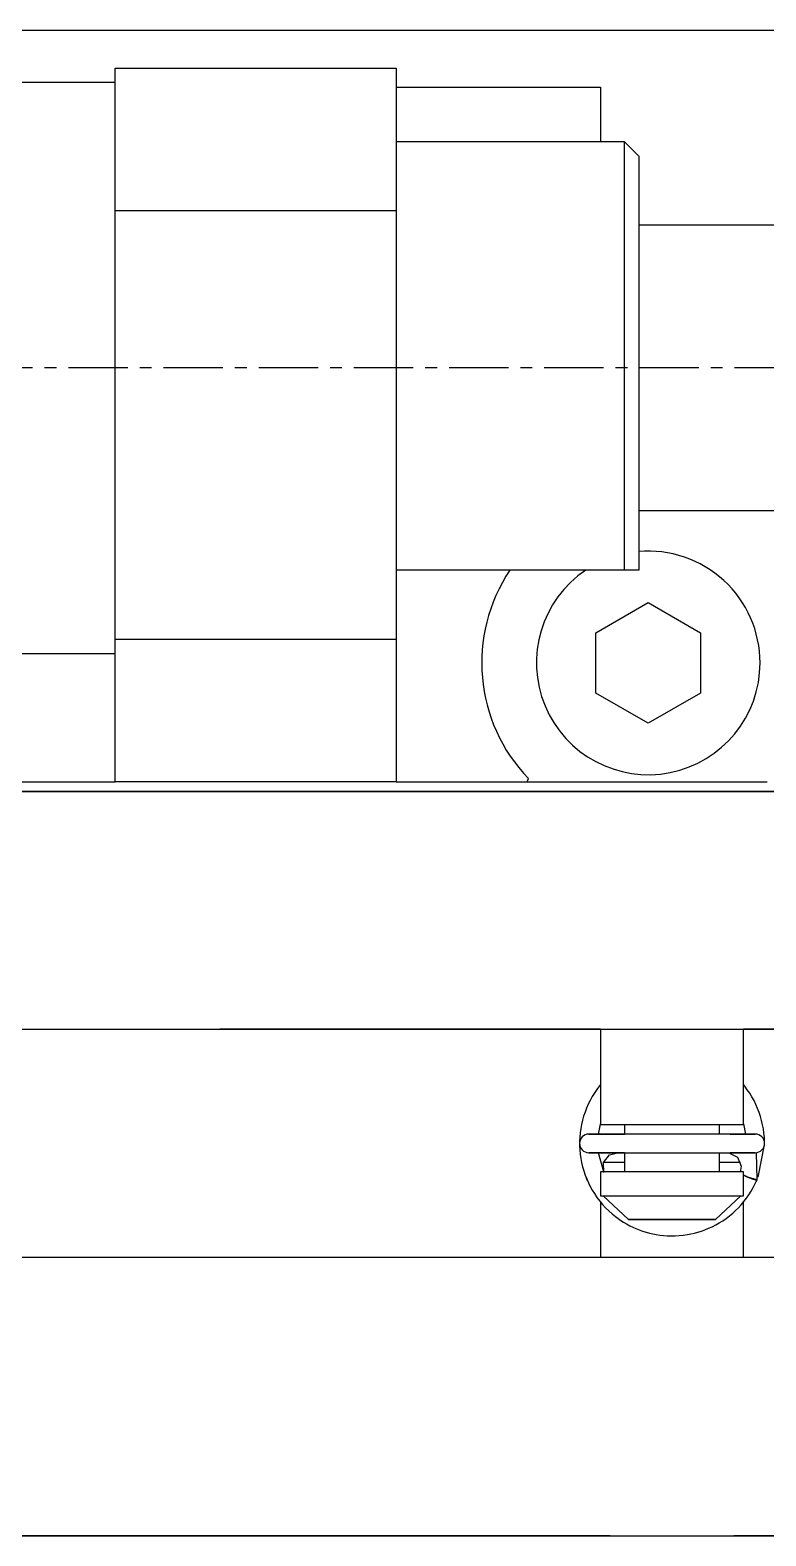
# Model space of a CAD drawing. Extents: x 404 to 656, y 81 to 248.
# Drawn here: x 450.72 to 466.19, y 131.31 to 162.96 of the extents above; entities that cross this region are included whole.
import ezdxf

# ---------------------------------------------------------------- set-up
doc = ezdxf.new("R2010")
doc.units = 0
doc.linetypes.add('CENTER', pattern=[2, 1.25, -0.25, 0.25, -0.25])
doc.layers.get('0').update_dxf_attribs({"linetype": 'CONTINUOUS'})
doc.layers.add('CENTER', color=1, linetype='CENTER')

msp = doc.modelspace()

# ---------------------------------------------------------------- linework, layer by layer
at = {"color": 7, "linetype": 'CONTINUOUS'}
for p, q in [((423.213, 162.957), (482.213, 162.957)), ((452.513, 162.157), (458.413, 162.157)), ((452.513, 159.157), (452.513, 162.157)), ((458.413, 162.157), (458.413, 159.157)), ((452.513, 161.857), (449.013, 161.857)), ((458.413, 161.757), (462.713, 161.757)), ((462.713, 161.757), (462.713, 160.607)), ((463.213, 160.607), (458.413, 160.607)), ((463.513, 160.307), (463.213, 160.607)), ((463.213, 151.607), (463.213, 160.607)), ((463.513, 160.307), (463.513, 151.607)), ((458.413, 159.157), (452.513, 159.157)), ((452.513, 150.157), (452.513, 159.157)), ((458.413, 159.157), (458.413, 150.157)), ((472.513, 158.857), (463.513, 158.857)), ((463.513, 152.857), (472.513, 152.857)), ((463.213, 151.607), (458.413, 151.607)), ((463.513, 151.607), (463.213, 151.607)), ((462.613, 150.292), (463.713, 150.927)), ((463.713, 150.927), (464.813, 150.292)), ((452.513, 147.157), (452.513, 150.157)), ((452.513, 150.157), (458.413, 150.157)), ((458.413, 150.157), (458.413, 147.157)), ((462.613, 149.022), (462.613, 150.292)), ((464.813, 150.292), (464.813, 149.022)), ((449.013, 149.857), (452.513, 149.857)), ((463.713, 148.387), (462.613, 149.022)), ((464.813, 149.022), (463.713, 148.387)), ((461.165, 147.157), (461.194, 147.226)), ((482.213, 146.957), (423.213, 146.957)), ((423.213, 146.957), (482.213, 146.957)), ((449.76, 147.157), (452.513, 147.157)), ((458.413, 147.157), (452.513, 147.157)), ((458.413, 147.157), (461.165, 147.157)), ((461.165, 147.157), (466.213, 147.157)), ((431.513, 141.957), (473.913, 141.957)), ((462.713, 141.957), (454.713, 141.957)), ((462.713, 141.957), (462.713, 139.957)), ((465.713, 139.957), (465.713, 141.957)), ((467.213, 141.957), (465.713, 141.957)), ((462.536, 140.541), (462.492, 140.462)), ((462.591, 140.628), (462.536, 140.541)), ((462.65, 140.712), (462.591, 140.628)), ((462.713, 140.793), (462.65, 140.712)), ((465.741, 140.758), (465.713, 140.793)), ((465.795, 140.686), (465.741, 140.758)), ((465.846, 140.612), (465.795, 140.686)), ((465.893, 140.535), (465.846, 140.612)), ((465.936, 140.456), (465.893, 140.535)), ((462.384, 140.215), (462.355, 140.13)), ((462.416, 140.299), (462.384, 140.215)), ((462.452, 140.382), (462.416, 140.299)), ((462.492, 140.462), (462.452, 140.382)), ((465.976, 140.375), (465.936, 140.456)), ((466.012, 140.293), (465.976, 140.375)), ((466.044, 140.209), (466.012, 140.293)), ((462.31, 139.956), (462.294, 139.867)), ((462.331, 140.043), (462.31, 139.956)), ((462.355, 140.13), (462.331, 140.043)), ((462.669, 139.752), (462.709, 139.958)), ((462.709, 139.958), (462.713, 139.971)), ((462.713, 139.957), (465.713, 139.957)), ((462.713, 139.957), (463.213, 139.957)), ((463.213, 139.957), (465.213, 139.957)), ((463.213, 139.957), (463.213, 139.752)), ((463.213, 139.957), (465.213, 139.957)), ((465.213, 139.957), (465.713, 139.957)), ((465.213, 139.752), (465.213, 139.957)), ((465.713, 139.969), (465.756, 139.752)), ((466.072, 140.123), (466.044, 140.209)), ((466.096, 140.036), (466.072, 140.123)), ((466.117, 139.949), (466.096, 140.036)), ((466.133, 139.86), (466.117, 139.949)), ((462.274, 139.688), (462.269, 139.599)), ((462.269, 139.599), (462.269, 139.583)), ((462.282, 139.778), (462.274, 139.688)), ((462.294, 139.867), (462.282, 139.778)), ((462.463, 139.752), (463.213, 139.752)), ((465.963, 139.752), (462.463, 139.752)), ((465.437, 139.752), (465.963, 139.752)), ((466.145, 139.771), (466.133, 139.86)), ((466.153, 139.681), (466.145, 139.771)), ((466.156, 139.591), (466.153, 139.681)), ((466.156, 139.582), (466.156, 139.591)), ((462.269, 139.531), (462.269, 139.509)), ((462.269, 139.509), (462.274, 139.419)), ((462.274, 139.419), (462.282, 139.329)), ((462.282, 139.329), (462.295, 139.24)), ((462.463, 139.362), (465.963, 139.362)), ((463.213, 139.362), (462.463, 139.362)), ((462.777, 138.957), (462.669, 139.362)), ((462.773, 139.153), (462.901, 139.316)), ((462.901, 139.316), (463.064, 139.362)), ((463.213, 139.362), (463.213, 138.957)), ((465.213, 138.957), (465.213, 139.362)), ((465.404, 139.362), (465.587, 139.268)), ((465.963, 139.362), (465.437, 139.362)), ((465.587, 139.268), (465.667, 139.078)), ((466.003, 138.797), (465.988, 139.364)), ((466.023, 138.849), (466.156, 139.529)), ((462.295, 139.24), (462.312, 139.152)), ((462.312, 139.152), (462.333, 139.064)), ((462.333, 139.064), (462.358, 138.978)), ((462.358, 138.978), (462.386, 138.892)), ((462.713, 138.957), (462.713, 138.457)), ((465.713, 138.957), (462.713, 138.957)), ((462.783, 138.946), (462.773, 139.153)), ((463.213, 139.157), (462.774, 139.157)), ((465.653, 139.157), (465.213, 139.157)), ((465.667, 139.078), (465.644, 138.949)), ((465.713, 138.457), (465.713, 138.957)), ((462.386, 138.892), (462.419, 138.81)), ((462.402, 138.852), (462.424, 138.793)), ((462.419, 138.81), (462.455, 138.729)), ((462.455, 138.729), (462.493, 138.651)), ((462.493, 138.651), (462.535, 138.575)), ((465.765, 138.859), (465.713, 138.886)), ((465.775, 138.855), (465.765, 138.859)), ((465.998, 138.788), (465.775, 138.855)), ((465.876, 138.551), (465.921, 138.63)), ((465.921, 138.63), (465.963, 138.712)), ((465.963, 138.712), (466.002, 138.797)), ((465.988, 138.765), (466.001, 138.794)), ((465.996, 138.792), (465.998, 138.788)), ((462.535, 138.575), (462.58, 138.502)), ((462.58, 138.502), (462.635, 138.422)), ((462.635, 138.422), (462.693, 138.345)), ((462.693, 138.345), (462.754, 138.273)), ((462.713, 138.457), (462.767, 138.457)), ((462.713, 138.321), (462.713, 137.157)), ((462.767, 138.457), (465.658, 138.457)), ((463.296, 137.957), (462.767, 138.457)), ((465.658, 138.457), (465.129, 137.957)), ((465.658, 138.457), (465.713, 138.457)), ((465.667, 138.268), (465.723, 138.334)), ((465.713, 137.157), (465.713, 138.321)), ((465.723, 138.334), (465.776, 138.403)), ((465.776, 138.403), (465.827, 138.475)), ((465.827, 138.475), (465.876, 138.551)), ((462.754, 138.273), (462.818, 138.204)), ((462.818, 138.204), (462.884, 138.139)), ((462.884, 138.139), (462.952, 138.078)), ((462.952, 138.078), (463.023, 138.021)), ((463.023, 138.021), (463.079, 137.979)), ((465.349, 137.98), (465.419, 138.033)), ((465.419, 138.033), (465.488, 138.091)), ((465.488, 138.091), (465.55, 138.146)), ((465.55, 138.146), (465.609, 138.205)), ((465.609, 138.205), (465.667, 138.268)), ((463.079, 137.979), (463.136, 137.939)), ((463.136, 137.939), (463.195, 137.901)), ((463.195, 137.901), (463.258, 137.864)), ((463.258, 137.864), (463.328, 137.826)), ((465.129, 137.957), (463.296, 137.957)), ((463.296, 137.957), (465.129, 137.957)), ((463.328, 137.826), (463.388, 137.797)), ((463.388, 137.797), (463.452, 137.768)), ((463.452, 137.768), (463.521, 137.741)), ((463.521, 137.741), (463.594, 137.715)), ((463.594, 137.715), (463.671, 137.691)), ((463.671, 137.691), (463.737, 137.673)), ((464.683, 137.671), (464.756, 137.691)), ((464.756, 137.691), (464.829, 137.714)), ((464.829, 137.714), (464.905, 137.741)), ((464.905, 137.741), (464.98, 137.772)), ((464.98, 137.772), (465.055, 137.806)), ((465.055, 137.806), (465.13, 137.844)), ((465.13, 137.844), (465.205, 137.886)), ((465.205, 137.886), (465.277, 137.931)), ((465.277, 137.931), (465.349, 137.98)), ((463.737, 137.673), (463.806, 137.657)), ((463.806, 137.657), (463.878, 137.643)), ((463.878, 137.643), (463.953, 137.631)), ((463.953, 137.631), (464.031, 137.622)), ((464.031, 137.622), (464.111, 137.616)), ((464.111, 137.616), (464.194, 137.614)), ((464.194, 137.614), (464.277, 137.615)), ((464.277, 137.615), (464.363, 137.619)), ((464.363, 137.619), (464.45, 137.628)), ((464.45, 137.628), (464.54, 137.641)), ((464.54, 137.641), (464.611, 137.655)), ((464.611, 137.655), (464.683, 137.671)), ((468.134, 137.157), (437.292, 137.157)), ((434.563, 131.307), (470.863, 131.307)), ((462.913, 131.307), (442.513, 131.307)), ((450.733, 131.307), (452.733, 131.307)), ((450.733, 131.307), (454.733, 131.307)), ((452.733, 131.307), (454.733, 131.307)), ((470.863, 131.307), (465.513, 131.307))]:
    msp.add_line(p, q, dxfattribs=at)
for points in [[(462.425, 138.794, 0), (462.425, 138.794, 0), (462.425, 138.794, 0), (462.425, 138.794, 0), (462.425, 138.794, 0), (462.425, 138.794, 0), (462.425, 138.794, 0), (462.425, 138.794, 0), (462.425, 138.794, 0), (462.425, 138.794, 0), (462.425, 138.792, 0), (462.425, 138.792, 0), (462.425, 138.792, 0), (462.425, 138.792, 0), (462.425, 138.792, 0), (462.425, 138.792, 0), (462.425, 138.792, 0), (462.425, 138.792, 0), (462.425, 138.792, 0), (462.425, 138.792, 0), (462.425, 138.792, 0), (462.425, 138.792, 0), (462.425, 138.792, 0), (462.425, 138.792, 0), (462.425, 138.792, 0), (462.425, 138.792, 0), (462.425, 138.792, 0), (462.425, 138.792, 0), (462.425, 138.792, 0), (462.425, 138.792, 0), (462.425, 138.792, 0), (462.425, 138.792, 0), (462.425, 138.792, 0), (462.425, 138.792, 0), (462.425, 138.792, 0), (462.425, 138.792, 0), (462.425, 138.792, 0), (462.425, 138.792, 0), (462.425, 138.792, 0), (462.425, 138.792, 0), (462.425, 138.792, 0), (462.425, 138.792, 0), (462.425, 138.792, 0), (462.425, 138.792, 0), (462.425, 138.792, 0), (462.425, 138.792, 0), (462.425, 138.792, 0), (462.425, 138.792, 0), (462.425, 138.792, 0), (462.425, 138.792, 0), (462.425, 138.792, 0), (462.425, 138.792, 0), (462.425, 138.792, 0), (462.425, 138.792, 0), (462.425, 138.792, 0), (462.425, 138.792, 0), (462.425, 138.79, 0), (462.425, 138.79, 0), (462.425, 138.79, 0), (462.425, 138.79, 0), (462.425, 138.79, 0), (462.425, 138.79, 0), (462.425, 138.79, 0), (462.425, 138.79, 0), (462.425, 138.79, 0), (462.425, 138.79, 0), (462.425, 138.79, 0), (462.425, 138.79, 0), (462.425, 138.79, 0), (462.425, 138.79, 0), (462.425, 138.79, 0), (462.425, 138.79, 0), (462.425, 138.79, 0), (462.425, 138.79, 0), (462.427, 138.79, 0), (462.427, 138.79, 0), (462.427, 138.79, 0), (462.427, 138.79, 0), (462.427, 138.79, 0), (462.427, 138.79, 0), (462.427, 138.79, 0), (462.427, 138.79, 0), (462.427, 138.79, 0), (462.427, 138.79, 0), (462.427, 138.79, 0), (462.427, 138.79, 0), (462.427, 138.79, 0), (462.427, 138.79, 0), (462.427, 138.79, 0), (462.427, 138.79, 0), (462.427, 138.79, 0), (462.427, 138.79, 0), (462.427, 138.79, 0), (462.427, 138.79, 0), (462.427, 138.79, 0), (462.427, 138.79, 0), (462.427, 138.79, 0), (462.427, 138.79, 0), (462.427, 138.79, 0), (462.427, 138.79, 0), (462.427, 138.79, 0), (462.427, 138.79, 0), (462.427, 138.79, 0), (462.427, 138.79, 0), (462.427, 138.79, 0), (462.427, 138.79, 0), (462.427, 138.79, 0), (462.429, 138.79, 0), (462.429, 138.79, 0), (462.429, 138.79, 0), (462.429, 138.79, 0), (462.429, 138.79, 0), (462.429, 138.79, 0), (462.429, 138.79, 0), (462.429, 138.79, 0), (462.429, 138.79, 0), (462.429, 138.79, 0), (462.429, 138.79, 0), (462.429, 138.79, 0), (462.429, 138.79, 0), (462.429, 138.79, 0), (462.429, 138.79, 0), (462.429, 138.79, 0), (462.429, 138.79, 0), (462.429, 138.79, 0), (462.429, 138.79, 0), (462.429, 138.79, 0), (462.429, 138.79, 0), (462.429, 138.79, 0)], [(465.713, 138.896, 0), (465.713, 138.896, 0), (465.713, 138.896, 0), (465.715, 138.896, 0), (465.715, 138.894, 0), (465.715, 138.894, 0), (465.715, 138.894, 0), (465.715, 138.894, 0), (465.717, 138.894, 0), (465.717, 138.894, 0), (465.717, 138.894, 0), (465.717, 138.894, 0), (465.719, 138.892, 0), (465.719, 138.892, 0), (465.719, 138.892, 0), (465.719, 138.892, 0), (465.721, 138.892, 0), (465.721, 138.892, 0), (465.721, 138.892, 0), (465.721, 138.892, 0), (465.723, 138.89, 0), (465.723, 138.89, 0), (465.723, 138.89, 0), (465.723, 138.89, 0), (465.725, 138.89, 0), (465.725, 138.89, 0), (465.725, 138.89, 0), (465.725, 138.89, 0), (465.725, 138.888, 0), (465.727, 138.888, 0), (465.727, 138.888, 0), (465.727, 138.888, 0), (465.727, 138.888, 0), (465.729, 138.888, 0), (465.729, 138.888, 0), (465.729, 138.888, 0), (465.729, 138.886, 0), (465.731, 138.886, 0), (465.731, 138.886, 0), (465.731, 138.886, 0), (465.731, 138.886, 0), (465.733, 138.886, 0), (465.733, 138.886, 0), (465.733, 138.886, 0), (465.733, 138.884, 0), (465.735, 138.884, 0), (465.735, 138.884, 0), (465.735, 138.884, 0), (465.735, 138.884, 0), (465.737, 138.884, 0), (465.737, 138.884, 0), (465.737, 138.884, 0), (465.737, 138.882, 0), (465.739, 138.882, 0), (465.739, 138.882, 0), (465.739, 138.882, 0), (465.739, 138.882, 0), (465.741, 138.882, 0), (465.741, 138.882, 0), (465.741, 138.882, 0), (465.741, 138.88, 0), (465.743, 138.88, 0), (465.743, 138.88, 0), (465.743, 138.88, 0), (465.745, 138.88, 0), (465.745, 138.88, 0), (465.745, 138.88, 0), (465.745, 138.88, 0), (465.747, 138.878, 0), (465.747, 138.878, 0), (465.747, 138.878, 0), (465.747, 138.878, 0), (465.749, 138.878, 0), (465.749, 138.878, 0), (465.749, 138.878, 0), (465.749, 138.876, 0), (465.751, 138.876, 0), (465.751, 138.876, 0), (465.751, 138.876, 0), (465.751, 138.876, 0), (465.753, 138.876, 0), (465.753, 138.876, 0), (465.753, 138.876, 0), (465.755, 138.874, 0), (465.755, 138.874, 0), (465.755, 138.874, 0), (465.755, 138.874, 0), (465.757, 138.874, 0), (465.757, 138.874, 0), (465.757, 138.874, 0), (465.757, 138.874, 0), (465.759, 138.872, 0), (465.759, 138.872, 0), (465.759, 138.872, 0), (465.759, 138.872, 0), (465.761, 138.872, 0), (465.761, 138.872, 0), (465.761, 138.872, 0), (465.763, 138.872, 0), (465.763, 138.87, 0), (465.763, 138.87, 0), (465.763, 138.87, 0), (465.765, 138.87, 0), (465.765, 138.87, 0), (465.765, 138.87, 0), (465.765, 138.87, 0), (465.767, 138.868, 0), (465.767, 138.868, 0), (465.767, 138.868, 0), (465.769, 138.868, 0), (465.769, 138.868, 0), (465.769, 138.868, 0), (465.769, 138.868, 0), (465.771, 138.868, 0), (465.771, 138.866, 0), (465.771, 138.866, 0), (465.773, 138.866, 0), (465.773, 138.866, 0), (465.773, 138.866, 0), (465.773, 138.866, 0), (465.775, 138.866, 0), (465.775, 138.866, 0), (465.775, 138.864, 0), (465.775, 138.864, 0), (465.777, 138.864, 0), (465.777, 138.864, 0), (465.777, 138.864, 0), (465.779, 138.864, 0), (465.779, 138.864, 0)], [(465.779, 138.864, 0), (465.781, 138.862, 0), (465.783, 138.862, 0), (465.785, 138.86, 0), (465.787, 138.86, 0), (465.789, 138.858, 0), (465.791, 138.858, 0), (465.793, 138.856, 0), (465.795, 138.856, 0), (465.799, 138.854, 0), (465.801, 138.854, 0), (465.803, 138.852, 0), (465.805, 138.852, 0), (465.807, 138.85, 0), (465.809, 138.85, 0), (465.811, 138.848, 0), (465.813, 138.848, 0), (465.815, 138.848, 0), (465.817, 138.846, 0), (465.821, 138.846, 0), (465.823, 138.844, 0), (465.825, 138.844, 0), (465.827, 138.842, 0), (465.829, 138.842, 0), (465.831, 138.84, 0), (465.833, 138.84, 0), (465.835, 138.838, 0), (465.837, 138.838, 0), (465.839, 138.838, 0), (465.843, 138.836, 0), (465.845, 138.836, 0), (465.847, 138.834, 0), (465.849, 138.834, 0), (465.851, 138.832, 0), (465.853, 138.832, 0), (465.855, 138.832, 0), (465.857, 138.83, 0), (465.859, 138.83, 0), (465.861, 138.828, 0), (465.863, 138.828, 0), (465.867, 138.826, 0), (465.869, 138.826, 0), (465.871, 138.826, 0), (465.873, 138.824, 0), (465.875, 138.824, 0), (465.877, 138.822, 0), (465.879, 138.822, 0), (465.881, 138.822, 0), (465.883, 138.82, 0), (465.885, 138.82, 0), (465.887, 138.82, 0), (465.889, 138.818, 0), (465.891, 138.818, 0), (465.893, 138.818, 0), (465.895, 138.816, 0), (465.897, 138.816, 0), (465.899, 138.814, 0), (465.901, 138.814, 0), (465.903, 138.814, 0), (465.905, 138.812, 0), (465.907, 138.812, 0), (465.909, 138.812, 0), (465.911, 138.812, 0), (465.913, 138.81, 0), (465.915, 138.81, 0), (465.917, 138.81, 0), (465.919, 138.808, 0), (465.921, 138.808, 0), (465.923, 138.808, 0), (465.925, 138.806, 0), (465.927, 138.806, 0), (465.927, 138.806, 0), (465.929, 138.806, 0), (465.931, 138.804, 0), (465.933, 138.804, 0), (465.935, 138.804, 0), (465.937, 138.804, 0), (465.939, 138.802, 0), (465.941, 138.802, 0), (465.941, 138.802, 0), (465.943, 138.802, 0), (465.945, 138.8, 0), (465.947, 138.8, 0), (465.949, 138.8, 0), (465.949, 138.8, 0), (465.951, 138.8, 0), (465.953, 138.798, 0), (465.955, 138.798, 0), (465.955, 138.798, 0), (465.957, 138.798, 0), (465.959, 138.798, 0), (465.961, 138.798, 0), (465.961, 138.796, 0), (465.963, 138.796, 0), (465.965, 138.796, 0), (465.965, 138.796, 0), (465.967, 138.796, 0), (465.969, 138.796, 0), (465.969, 138.794, 0), (465.971, 138.794, 0), (465.973, 138.794, 0), (465.973, 138.794, 0), (465.975, 138.794, 0), (465.975, 138.794, 0), (465.977, 138.794, 0), (465.979, 138.794, 0), (465.979, 138.794, 0), (465.981, 138.794, 0), (465.981, 138.794, 0), (465.983, 138.792, 0), (465.983, 138.792, 0), (465.985, 138.792, 0), (465.985, 138.792, 0), (465.987, 138.792, 0), (465.987, 138.792, 0), (465.989, 138.792, 0), (465.989, 138.792, 0), (465.989, 138.792, 0), (465.991, 138.792, 0), (465.991, 138.792, 0), (465.993, 138.792, 0), (465.993, 138.792, 0), (465.993, 138.792, 0), (465.995, 138.792, 0), (465.995, 138.792, 0), (465.995, 138.792, 0), (465.997, 138.792, 0), (465.997, 138.792, 0), (465.997, 138.792, 0)], [(465.997, 138.792, 0), (465.997, 138.792, 0), (465.997, 138.792, 0), (465.997, 138.792, 0), (465.997, 138.794, 0), (465.997, 138.794, 0), (465.997, 138.794, 0), (465.997, 138.794, 0), (465.999, 138.794, 0), (465.999, 138.794, 0), (465.999, 138.794, 0), (465.999, 138.794, 0), (465.999, 138.794, 0), (465.999, 138.794, 0), (465.999, 138.794, 0), (465.999, 138.794, 0), (465.999, 138.794, 0), (465.999, 138.794, 0), (465.999, 138.794, 0), (465.999, 138.794, 0), (465.999, 138.794, 0), (465.999, 138.794, 0), (465.999, 138.794, 0), (465.999, 138.794, 0), (465.999, 138.794, 0), (465.999, 138.794, 0), (465.999, 138.794, 0), (465.999, 138.794, 0), (465.999, 138.794, 0), (465.999, 138.794, 0), (465.999, 138.794, 0), (465.999, 138.794, 0), (465.999, 138.794, 0), (465.999, 138.794, 0), (465.999, 138.794, 0), (465.999, 138.794, 0), (465.999, 138.794, 0), (465.999, 138.794, 0), (465.999, 138.794, 0), (465.999, 138.794, 0), (465.999, 138.794, 0), (465.999, 138.794, 0), (465.999, 138.794, 0), (466.001, 138.794, 0), (466.001, 138.794, 0), (466.001, 138.794, 0), (466.001, 138.794, 0), (466.001, 138.794, 0), (466.001, 138.794, 0), (466.001, 138.794, 0), (466.001, 138.794, 0), (466.001, 138.794, 0), (466.001, 138.794, 0), (466.001, 138.794, 0), (466.001, 138.794, 0), (466.001, 138.794, 0), (466.001, 138.794, 0), (466.001, 138.794, 0), (466.001, 138.794, 0), (466.001, 138.794, 0), (466.001, 138.794, 0), (466.001, 138.794, 0), (466.001, 138.794, 0), (466.001, 138.794, 0), (466.001, 138.794, 0), (466.001, 138.794, 0), (466.001, 138.794, 0), (466.001, 138.794, 0), (466.001, 138.794, 0), (466.001, 138.794, 0), (466.001, 138.794, 0), (466.001, 138.794, 0), (466.001, 138.794, 0), (466.001, 138.794, 0), (466.001, 138.794, 0), (466.001, 138.794, 0), (466.001, 138.794, 0), (466.001, 138.794, 0), (466.001, 138.794, 0), (466.001, 138.794, 0), (466.001, 138.794, 0), (466.001, 138.794, 0), (466.001, 138.794, 0), (466.001, 138.794, 0), (466.001, 138.794, 0), (466.001, 138.794, 0), (466.001, 138.794, 0), (466.001, 138.794, 0), (466.001, 138.794, 0), (466.001, 138.794, 0), (466.001, 138.794, 0), (466.001, 138.794, 0), (466.003, 138.794, 0), (466.003, 138.796, 0), (466.003, 138.796, 0), (466.003, 138.796, 0), (466.003, 138.796, 0), (466.003, 138.796, 0), (466.003, 138.796, 0), (466.003, 138.796, 0), (466.003, 138.796, 0), (466.003, 138.796, 0), (466.003, 138.796, 0), (466.003, 138.796, 0), (466.003, 138.796, 0), (466.003, 138.796, 0), (466.003, 138.796, 0), (466.003, 138.796, 0), (466.003, 138.796, 0), (466.003, 138.796, 0), (466.003, 138.796, 0), (466.003, 138.796, 0), (466.003, 138.796, 0), (466.003, 138.796, 0), (466.003, 138.796, 0), (466.003, 138.796, 0), (466.003, 138.796, 0), (466.003, 138.796, 0), (466.003, 138.796, 0), (466.003, 138.796, 0), (466.003, 138.796, 0), (466.003, 138.796, 0), (466.003, 138.796, 0), (466.003, 138.796, 0), (466.003, 138.796, 0), (466.003, 138.796, 0), (466.003, 138.796, 0), (466.003, 138.796, 0), (466.003, 138.796, 0)]]:
    msp.add_polyline3d(points, dxfattribs=at)
for centre, radius, start, end in [((463.713, 149.657), 2.35, 0, 94.8821), ((463.713, 149.657), 3.5, 146.1416, 223.989), ((463.713, 149.657), 2.35, 123.9231, 0), ((462.463, 139.557), 0.195, 90, 270), ((465.963, 139.557), 0.195, 270, 90)]:
    msp.add_arc(centre, radius, start, end, dxfattribs=at)
at = {"layer": 'CENTER', "color": 1, "linetype": 'CENTER'}
msp.add_line((484.776, 155.857), (435.615, 155.857), dxfattribs=at)

doc.saveas('drawing.dxf')
